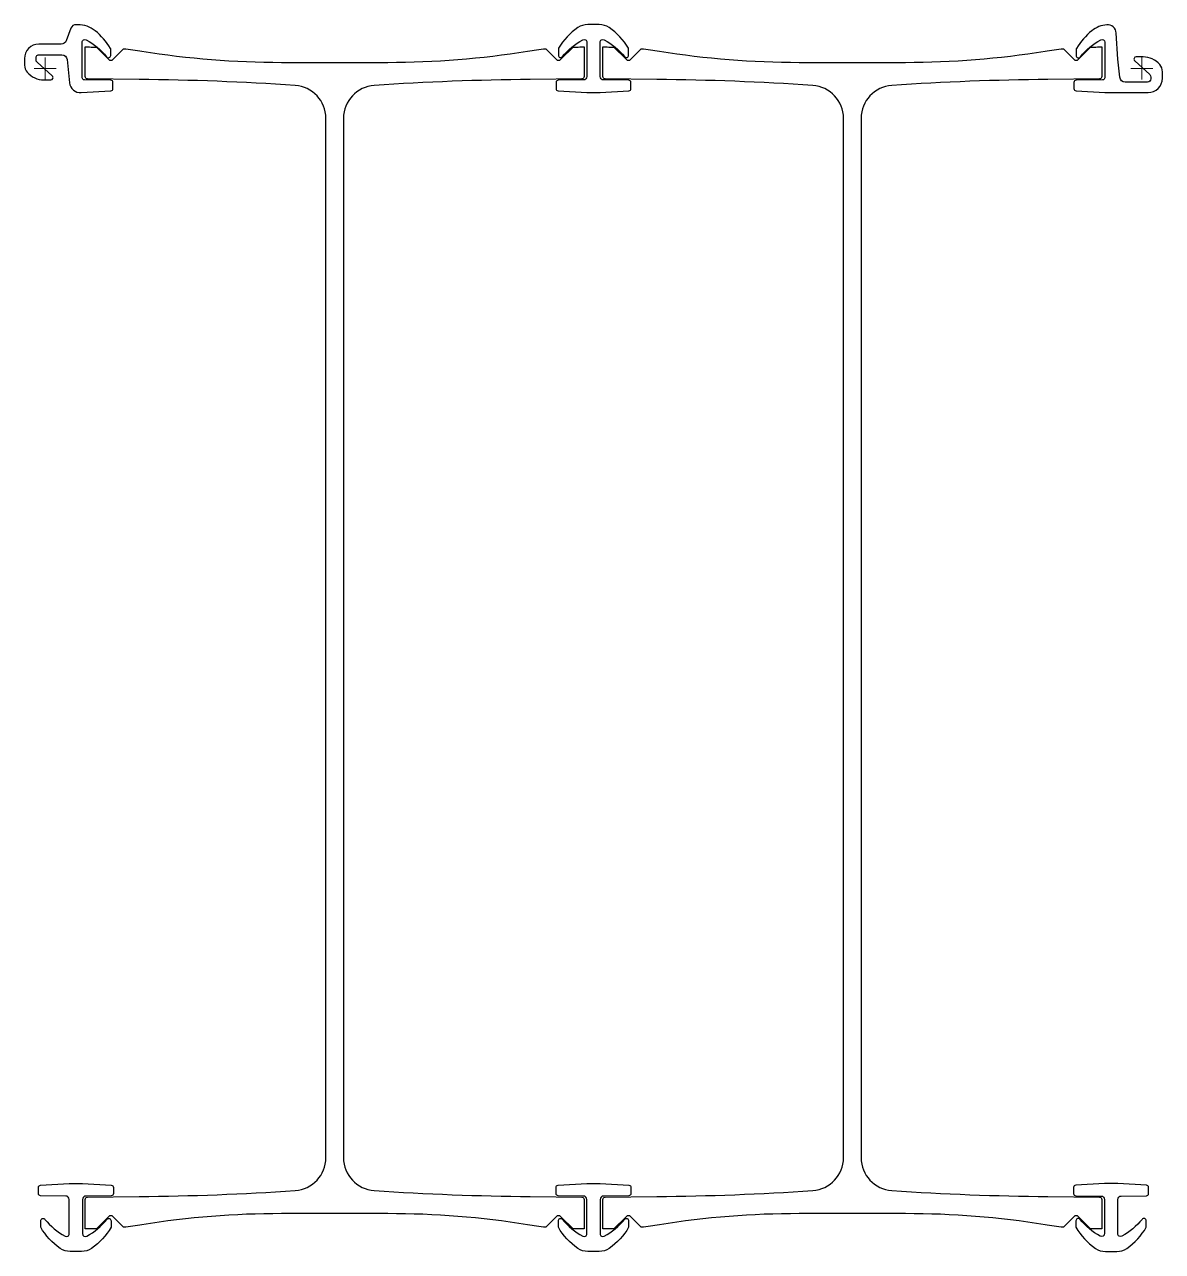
# Model space of a CAD drawing. Header units: millimetres. Extents: x -19 to 1017, y -1076 to 40.
import ezdxf

# ---------------------------------------------------------------- set-up
doc = ezdxf.new("R2010")
doc.units = ezdxf.units.MM
doc.layers.get('0').update_dxf_attribs({"lineweight": 25})
doc.layers.add('ref', color=252, linetype='Continuous', lineweight=5)

msp = doc.modelspace()

# ---------------------------------------------------------------- linework, layer by layer
at = {"elevation": 0}
for points in [[(61.7, -18.3), (61.7, -12.8, 0.411079), (59.8, -10.8), (35.7, -10.5, -0.411079), (33.7, -8.5), (33.7, 23.8, -0.567914), (37.4, 26, -0.101503), (55.9, 10.5, 0.710366), (59.7, 11.8), (59.7, 17.2, 0.135195), (59.5, 18.2, 0.089428), (45.5, 34.3, 0.17076), (29.8, 39.8), (28.2, 39.8, 0.311359), (23.5, 36.6), (19.2, 25.2, -0.311359), (14.5, 22), (-5.8, 22, 0.414214), (-18.8, 9), (-18.8, 3, 0.17875), (-16.3, -3.5, 0.219232), (-1.2, -10.5), (5.1, -10.5, 0.687281), (6.5, -6.8), (-7.3, 5.6, -0.212557), (-8.3, 7.9), (-8.3, 9.5, -0.414214), (-5.3, 12.5), (15.1, 12.5, -0.385273), (20.1, 8), (22.2, -13, 0.402787), (32.8, -22), (59.9, -20.3, 0.396562)], [(467.3, 18.4, 0.135197), (467, 17.4), (467, 12, 0.710336), (470.8, 10.7, -0.101014), (489.2, 26.1, -0.56798), (492.9, 23.9), (492.9, -7.5, -0.411198), (489.9, -10.5), (466.9, -10.8, 0.411533), (464.9, -12.8), (464.9, -18.4, 0.397192), (466.8, -20.3), (492.9, -21.9), (505.1, -21.9), (531.2, -20.3, 0.397192), (533.1, -18.4), (533.1, -12.8, 0.411533), (531.1, -10.8), (508.1, -10.5, -0.411198), (505.1, -7.5), (505.1, 23.9, -0.56829), (508.8, 26.1, -0.100981), (527.2, 10.7, 0.710994), (531, 12), (531, 17.4, 0.135197), (530.7, 18.4, 0.107707), (513.3, 37.1, 0.152295), (504.1, 39.9), (493.9, 39.9, 0.152295), (484.7, 37.1, 0.107707)], [(1016.7, -3, 0.17875), (1014.3, 3.5, 0.219232), (999.2, 10.5), (992.9, 10.5, 0.687281), (991.5, 6.8), (1005.3, -5.6, -0.212557), (1006.2, -7.9), (1006.2, -9.5, -0.414214), (1003.2, -12.5), (982.9, -12.5, -0.385273), (977.9, -8), (976.2, 8.4), (974.7, 32.2, 0.41996), (966.1, 39.7, 0.149445), (952.5, 34.3, 0.089428), (938.5, 18.2, 0.135195), (938.2, 17.2), (938.2, 11.8, 0.710366), (942.1, 10.5, -0.101503), (960.6, 26, -0.567914), (964.2, 23.8), (964.2, -8.5, -0.411079), (962.3, -10.5), (938.2, -10.8, 0.411079), (936.2, -12.8), (936.2, -18.4, 0.396562), (938.1, -20.4), (964.2, -22), (1003.7, -22, 0.414214), (1016.7, -9)], [(255.5, -45.4, 0.394764), (227.5, -15.5, 0.014216), (85.5, -10), (38.5, -9.5, -0.411288), (36.5, -7.5), (36.5, 19.5), (40.5, 19.5, -0.005051), (46.6, 19.4), (57.6, 8.3, 0.414214), (61.9, 8.3), (71.4, 17.9, -0.014073), (88.1, 15.7, 0.039881), (215.1, 5.5), (311.9, 5.5, 0.039881), (438.9, 15.7, -0.014073), (455.6, 17.9), (465.1, 8.3, 0.414214), (469.4, 8.3), (480.4, 19.4, -0.005051), (486.5, 19.5), (490.5, 19.5), (490.5, -7.5, -0.411288), (488.5, -9.5), (441.5, -10, 0.014216), (299.5, -15.5, 0.394764), (271.5, -45.4), (271.5, -991, 0.394764), (299.5, -1020.9, 0.014216), (441.5, -1026.4), (488.5, -1026.9, -0.411288), (490.5, -1028.9), (490.5, -1055.8), (486.5, -1055.8, -0.005051), (480.4, -1055.8), (469.4, -1044.7, 0.414214), (465.1, -1044.7), (455.6, -1054.3, -0.014073), (438.9, -1052, 0.039881), (311.9, -1041.9), (215.1, -1041.9, 0.039881), (88.1, -1052, -0.014073), (71.4, -1054.3), (61.9, -1044.7, 0.414214), (57.6, -1044.7), (46.6, -1055.8, -0.005051), (40.5, -1055.8), (36.5, -1055.8), (36.5, -1028.9, -0.411288), (38.5, -1026.9), (85.5, -1026.4, 0.014216), (227.5, -1020.9, 0.394764), (255.5, -991)], [(770.5, -1020.9, 0.014216), (912.5, -1026.4), (959.5, -1026.9, -0.411288), (961.5, -1028.9), (961.5, -1055.8), (957.5, -1055.8, -0.005051), (951.4, -1055.8), (940.4, -1044.7, 0.414214), (936.1, -1044.7), (926.6, -1054.3, -0.014073), (909.9, -1052, 0.039881), (782.9, -1041.9), (686.1, -1041.9, 0.039881), (559.1, -1052, -0.014073), (542.4, -1054.3), (532.9, -1044.7, 0.414214), (528.6, -1044.7), (517.6, -1055.8, -0.005051), (511.5, -1055.8), (507.5, -1055.8), (507.5, -1028.9, -0.411288), (509.5, -1026.9), (556.5, -1026.4, 0.014216), (698.5, -1020.9, 0.394764), (726.5, -991), (726.5, -45.4, 0.394764), (698.5, -15.5, 0.014216), (556.5, -10), (509.5, -9.5, -0.411288), (507.5, -7.5), (507.5, 19.5), (511.5, 19.5, -0.005051), (517.6, 19.4), (528.6, 8.3, 0.414214), (532.9, 8.3), (542.4, 17.9, -0.014073), (559.1, 15.7, 0.039881), (686.1, 5.5), (782.9, 5.5, 0.039881), (909.9, 15.7, -0.014073), (926.6, 17.9), (936.1, 8.3, 0.414214), (940.4, 8.3), (951.4, 19.4, -0.005051), (957.5, 19.5), (961.5, 19.5), (961.5, -7.5, -0.411288), (959.5, -9.5), (912.5, -10, 0.014216), (770.5, -15.5, 0.394764), (742.5, -45.4), (742.5, -991, 0.394764)], [(34.1, -1014.5), (60.2, -1016, -0.397192), (62.1, -1018), (62.1, -1023.6, -0.411533), (60.1, -1025.6), (37.1, -1025.9, 0.411198), (34.1, -1028.9), (34.1, -1060.3, 0.56798), (37.8, -1062.5, 0.101014), (56.2, -1047.1, -0.710336), (60, -1048.4), (60, -1054.3, -0.110047), (42.3, -1073.5, -0.152295), (33.1, -1076.3), (22.9, -1076.3, -0.152295), (13.7, -1073.5, -0.110047), (-4, -1054.3), (-4, -1048.4, -0.710994), (-0.2, -1047.1, 0.100981), (18.2, -1062.5, 0.56829), (21.9, -1060.3), (21.9, -1028.9, 0.411198), (18.9, -1025.9), (-4.1, -1025.6, -0.411533), (-6.1, -1023.6), (-6.1, -1018, -0.397192), (-4.2, -1016), (21.9, -1014.5)], [(505.1, -1014.5), (531.2, -1016, -0.397192), (533.1, -1018), (533.1, -1023.6, -0.411533), (531.1, -1025.6), (508.1, -1025.9, 0.411198), (505.1, -1028.9), (505.1, -1060.3, 0.56798), (508.8, -1062.5, 0.101014), (527.2, -1047.1, -0.710336), (531, -1048.4), (531, -1054.3, -0.110047), (513.3, -1073.5, -0.152295), (504.1, -1076.3), (493.9, -1076.3, -0.152295), (484.7, -1073.5, -0.110047), (467, -1054.3), (467, -1048.4, -0.710994), (470.8, -1047.1, 0.100981), (489.2, -1062.5, 0.56829), (492.9, -1060.3), (492.9, -1028.9, 0.411198), (489.9, -1025.9), (466.9, -1025.6, -0.411533), (464.9, -1023.6), (464.9, -1018, -0.397192), (466.8, -1016), (492.9, -1014.5)], [(935.9, -1018), (935.9, -1023.6, 0.411533), (937.9, -1025.6), (960.9, -1025.9, -0.411198), (963.9, -1028.9), (963.9, -1060.3, -0.56829), (960.2, -1062.5, -0.100981), (941.8, -1047.1, 0.710994), (938, -1048.4), (938, -1054.3, 0.110047), (955.7, -1073.5, 0.152295), (964.9, -1076.3), (975.1, -1076.3, 0.152295), (984.3, -1073.5, 0.110047), (1002, -1054.3), (1002, -1048.4, 0.710336), (998.2, -1047.1, -0.101014), (979.8, -1062.5, -0.56798), (976.1, -1060.3), (976.1, -1028.9, -0.411198), (979.1, -1025.9), (1002.1, -1025.6, 0.411533), (1004.1, -1023.6), (1004.1, -1018, 0.397192), (1002.2, -1016), (976.1, -1014.5), (963.9, -1014.5), (937.8, -1016, 0.397192)]]:
    msp.add_lwpolyline(points, format="xyb", close=True, dxfattribs=at)
at = {"layer": 'ref'}
for p, q in [((10, 0), (-10, 0)), ((0, -10), (0, 10)), ((988, 0), (1008, 0)), ((998, 10), (998, -10))]:
    msp.add_line(p, q, dxfattribs=at)

doc.saveas('drawing.dxf')
